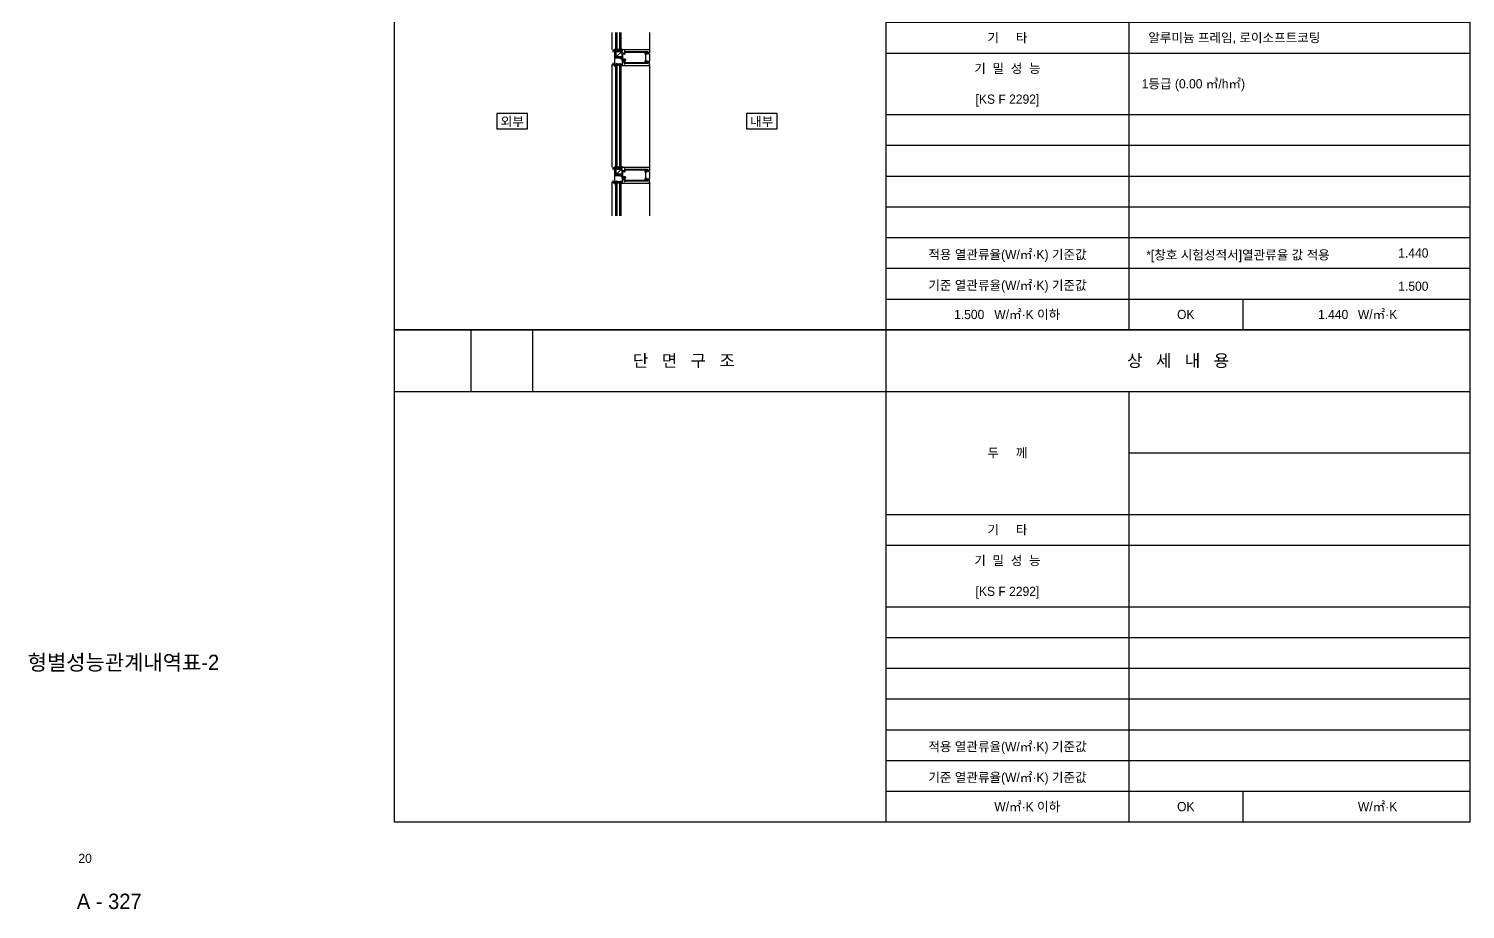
# Model space of a CAD drawing. Header units: millimetres. Extents: x -546192 to -521529, y 7736786 to 7742086.
# Drawn here: x -530545 to -525873, y 7736786 to 7739649 of the extents above; entities that cross this region are included whole.
import ezdxf
from ezdxf.enums import TextEntityAlignment as Align

# ---------------------------------------------------------------- set-up
doc = ezdxf.new("R2010")
doc.units = ezdxf.units.MM
for name, color, linetype in [('0KD TEXT 1', 3, 'Continuous'), ('0KD2 ELE 1', 7, 'Continuous'), ('0KD2 벽체 1', 2, 'Continuous'), ('4A.TEC FORM-TEXT', 3, 'Continuous'), ('4A.TEC TEXT 2', 3, 'Continuous'), ('CE', 1, 'Continuous'), ('COL', 2, 'Continuous'), ('DI', 1, 'Continuous'), ('EL', 3, 'Continuous'), ('EL1', 8, 'Continuous'), ('FIN', 5, 'Continuous'), ('GLASS', 2, 'Continuous'), ('H', 9, 'Continuous'), ('SHAPE', 4, 'Continuous'), ('SYM', 7, 'Continuous'), ('text', 3, 'Continuous'), ('WID', 4, 'Continuous'), ('빽업제', 50, 'Continuous'), ('실리콘', 2, 'Continuous')]:
    doc.layers.add(name, color=color, linetype=linetype)
doc.styles.add('나눔고딕', font='')
doc.styles.add('돋움', font='')
doc.styles.add('돋음체', font='')
doc.styles.get('나눔고딕').set_extended_font_data('Dotum')
doc.styles.get('돋움').set_extended_font_data('Dotum')
doc.styles.get('돋음체').set_extended_font_data('Dotum')
pattern_1 = [(45, (-490122.74386, 7703143.1406), (-0.49996908, 0.49996908), []), (135, (-490122.74386, 7703143.1406), (-0.49996908, -0.49996908), [])]
pattern_2 = [(45, (-490122.74386, 7703525.44234), (-0.49996908, 0.49996908), []), (135, (-490122.74386, 7703525.44234), (-0.49996908, -0.49996908), [])]

# ---------------------------------------------------------------- blocks, each defined once
blk = doc.blocks.new('A$C257704F4')
at = {"layer": '0KD2 ELE 1'}
for p, q in [((250, 1600), (250, 1400)), ((450, 1600), (450, 1400)), ((1600, 1600), (1600, 0)), ((0, 1400), (3500, 1400)), ((2390, 1400), (2390, 0)), ((2390, 1200), (3500, 1200)), ((1600, 1000), (3500, 1000)), ((1600, 900), (3500, 900)), ((1600, 700), (3500, 700)), ((1600, 600), (3500, 600)), ((1600, 500), (3500, 500)), ((1600, 400), (3500, 400)), ((1600, 300), (3500, 300)), ((1600, 200), (3500, 200)), ((1600, 100), (3500, 100)), ((2760, 100), (2760, 0))]:
    blk.add_line(p, q, dxfattribs=at)
at = {"layer": '0KD2 벽체 1'}
blk.add_lwpolyline([(0, 0), (3500, 0), (3500, 1600), (0, 1600)], close=True, dxfattribs=at)
at = {"layer": '0KD TEXT 1'}
for s, height, style, p in [('단   면   구   조 ', 40, '돋움', (950, 1500)), ('상   세   내   용', 40, '돋움', (2550, 1500)), ('두     께', 30, '돋움', (1995, 1200)), ('기     타', 30, '돋움', (1995, 950)), ('기  밀  성  능', 30, '돋움', (1995, 850)), ('[KS F 2292]', 30, '돋움', (1995, 750)), ('OK', 30, '돋음체', (2575, 50))]:
    blk.add_text(s, height=height, dxfattribs=dict(at, style=style)).set_placement(p, align=Align.MIDDLE_CENTER)
at = {"layer": '0KD TEXT 1', "color": 2}
for s, style, p in [('적용 열관류율(W/㎡·K) 기준값', '돋음체', (1995, 245)), ('W/㎡·K', '돋움', (3198.7, 50))]:
    blk.add_text(s, height=30, dxfattribs=dict(at, style=style)).set_placement(p, align=Align.MIDDLE_CENTER)
at = {"layer": '0KD TEXT 1', "color": 1, "style": '돋음체'}
for s, p in [('기준 열관류율(W/㎡·K) 기준값', (1995, 145)), ('W/㎡·K 이하', (2059.4, 50))]:
    blk.add_text(s, height=30, dxfattribs=at).set_placement(p, align=Align.MIDDLE_CENTER)

msp = doc.modelspace()

# ---------------------------------------------------------------- hatches: boundary and pattern name
at = {"layer": 'COL'}
h = msp.add_hatch(dxfattribs=at)
h.set_pattern_fill('DOTS', color=256, scale=0.371162, style=0)
h.set_pattern_definition([(180, (-739551.25824, 7488350.05637), (-0.2946096059, 0.5892192119), [0, -0.5892192119])])
edge = h.paths.add_edge_path()
edge.add_ellipse((-528632.2, 7739534.3), major_axis=(0.525, 0.525), ratio=1, start_angle=315, end_angle=323.2787)
edge.add_line((-528631.5, 7739534.4), (-528622.6, 7739534.4))
edge.add_ellipse((-528621.8, 7739534.3), major_axis=(-0.525, 0.525), ratio=1, start_angle=36.7213, end_angle=45)
edge.add_line((-528622.6, 7739534.3), (-528622.6, 7739531.9))
edge.add_line((-528622.6, 7739531.9), (-528623, 7739532.2))
edge.add_line((-528623, 7739532.2), (-528631.1, 7739532.2))
edge.add_line((-528631.1, 7739532.2), (-528631.5, 7739531.8))
edge.add_line((-528631.5, 7739531.8), (-528631.5, 7739534.3))
h = msp.add_hatch(dxfattribs=at)
h.set_pattern_fill('DOTS', color=256, scale=0.371162, style=0)
h.set_pattern_definition([(180, (-739551.25824, 7487967.75465), (-0.2946096059, 0.5892192119), [0, -0.5892192119])])
edge = h.paths.add_edge_path()
edge.add_ellipse((-528632.2, 7739152), major_axis=(0.525, 0.525), ratio=1, start_angle=315, end_angle=323.2787)
edge.add_line((-528631.5, 7739152.1), (-528622.6, 7739152.1))
edge.add_ellipse((-528621.8, 7739152), major_axis=(-0.525, 0.525), ratio=1, start_angle=36.7213, end_angle=45)
edge.add_line((-528622.6, 7739152), (-528622.6, 7739149.6))
edge.add_line((-528622.6, 7739149.6), (-528623, 7739149.9))
edge.add_line((-528623, 7739149.9), (-528631.1, 7739149.9))
edge.add_line((-528631.1, 7739149.9), (-528631.5, 7739149.5))
edge.add_line((-528631.5, 7739149.5), (-528631.5, 7739152))
at = {"layer": 'FIN'}
h = msp.add_hatch(dxfattribs=at)
h.set_pattern_fill('ANSI37', color=256, scale=0.222697, style=0)
h.set_pattern_definition(pattern_2)
edge = h.paths.add_edge_path()
edge.add_ellipse((-528645.7, 7739591.1), major_axis=(-8.67, 8.67), ratio=1, start_angle=168.3593, end_angle=187.3725, ccw=False)
edge.add_line((-528638.9, 7739580.9), (-528637.6, 7739580.9))
edge.add_line((-528637.6, 7739580.9), (-528637.6, 7739579.4))
edge.add_ellipse((-528636.8, 7739579.4), major_axis=(0, 1.16), ratio=0.736426, start_angle=-90, end_angle=90, ccw=False)
edge.add_line((-528635.9, 7739579.4), (-528635.9, 7739583.6))
h = msp.add_hatch(dxfattribs=at)
h.set_pattern_fill('ANSI37', color=256, scale=0.222697, style=0)
h.set_pattern_definition(pattern_2)
edge = h.paths.add_edge_path()
edge.add_line((-528618.1, 7739583.4), (-528618.1, 7739579.2))
edge.add_ellipse((-528616.6, 7739579.2), major_axis=(1.05, 1.05), ratio=1, start_angle=-45, end_angle=135, ccw=False)
edge.add_line((-528615.2, 7739579.2), (-528615.2, 7739580.9))
edge.add_line((-528615.2, 7739580.9), (-528613.6, 7739580.9))
edge.add_ellipse((-528610.8, 7739591.5), major_axis=(7.74, 7.74), ratio=1, start_angle=182.6518, end_angle=209.7485, ccw=False)
h = msp.add_hatch(dxfattribs=at)
h.set_pattern_fill('ANSI37', color=256, scale=0.222697, style=0)
h.set_pattern_definition(pattern_2)
edge = h.paths.add_edge_path()
edge.add_line((-528635.9, 7739529.3), (-528638.5, 7739529.3))
edge.add_line((-528638.5, 7739529.3), (-528638.5, 7739528.9))
edge.add_line((-528638.5, 7739528.9), (-528640.4, 7739528.9))
edge.add_ellipse((-528641.1, 7739522.8), major_axis=(-4.33, 4.33), ratio=1, start_angle=257.6324, end_angle=308.6274, ccw=False)
edge.add_line((-528635.9, 7739526.1), (-528635.9, 7739529.3))
edge = h.paths.add_edge_path()
edge.add_ellipse((-528637.2, 7739530.5), major_axis=(1.3, 0), ratio=0.892446, start_angle=270, end_angle=360, ccw=False)
edge.add_line((-528637.2, 7739529.3), (-528635.9, 7739529.3))
edge.add_line((-528635.9, 7739529.3), (-528635.9, 7739530.5))
edge = h.paths.add_edge_path()
edge.add_ellipse((-528637.2, 7739530.5), major_axis=(-1.3, 0), ratio=0.892446, start_angle=14.3153, end_angle=90, ccw=False)
edge.add_line((-528638.5, 7739530.2), (-528638.5, 7739530.1))
edge.add_line((-528638.5, 7739530.1), (-528638.6, 7739529.8))
edge.add_line((-528638.6, 7739529.8), (-528638.5, 7739529.8))
edge.add_line((-528638.5, 7739529.8), (-528638.5, 7739529.3))
edge.add_line((-528638.5, 7739529.3), (-528637.2, 7739529.3))
h = msp.add_hatch(dxfattribs=at)
h.set_pattern_fill('ANSI37', color=256, scale=0.222697, style=0)
h.set_pattern_definition([(315, (-490122.74386, 7775584.4334), (-0.49996908, -0.49996908), []), (225, (-490122.74386, 7775584.4334), (-0.49996908, 0.49996908), [])])
edge = h.paths.add_edge_path()
edge.add_line((-528618.1, 7739526.5), (-528618.1, 7739530.7))
edge.add_ellipse((-528616.6, 7739530.7), major_axis=(-1.05, 1.05), ratio=1, start_angle=45, end_angle=225)
edge.add_line((-528615.2, 7739530.7), (-528615.2, 7739529))
edge.add_line((-528615.2, 7739529), (-528613.6, 7739529))
edge.add_ellipse((-528610.8, 7739518.4), major_axis=(-7.74, 7.74), ratio=1, start_angle=330.2515, end_angle=357.3482)
h = msp.add_hatch(dxfattribs=at)
h.set_pattern_fill('ANSI37', color=256, scale=0.222697, style=0)
h.set_pattern_definition(pattern_1)
edge = h.paths.add_edge_path()
edge.add_ellipse((-528645.7, 7739208.8), major_axis=(-8.67, 8.67), ratio=1, start_angle=168.3593, end_angle=187.3725, ccw=False)
edge.add_line((-528638.9, 7739198.6), (-528637.6, 7739198.6))
edge.add_line((-528637.6, 7739198.6), (-528637.6, 7739197.1))
edge.add_ellipse((-528636.8, 7739197.1), major_axis=(0, 1.16), ratio=0.736426, start_angle=-90, end_angle=90, ccw=False)
edge.add_line((-528635.9, 7739197.1), (-528635.9, 7739201.3))
h = msp.add_hatch(dxfattribs=at)
h.set_pattern_fill('ANSI37', color=256, scale=0.222697, style=0)
h.set_pattern_definition(pattern_1)
edge = h.paths.add_edge_path()
edge.add_line((-528618.1, 7739201.1), (-528618.1, 7739196.9))
edge.add_ellipse((-528616.6, 7739196.9), major_axis=(1.05, 1.05), ratio=1, start_angle=-45, end_angle=135, ccw=False)
edge.add_line((-528615.2, 7739196.9), (-528615.2, 7739198.6))
edge.add_line((-528615.2, 7739198.6), (-528613.6, 7739198.6))
edge.add_ellipse((-528610.8, 7739209.2), major_axis=(7.74, 7.74), ratio=1, start_angle=182.6518, end_angle=209.7485, ccw=False)
h = msp.add_hatch(dxfattribs=at)
h.set_pattern_fill('ANSI37', color=256, scale=0.222697, style=0)
h.set_pattern_definition(pattern_1)
edge = h.paths.add_edge_path()
edge.add_line((-528635.9, 7739147), (-528638.5, 7739147))
edge.add_line((-528638.5, 7739147), (-528638.5, 7739146.6))
edge.add_line((-528638.5, 7739146.6), (-528640.4, 7739146.6))
edge.add_ellipse((-528641.1, 7739140.5), major_axis=(-4.33, 4.33), ratio=1, start_angle=257.6324, end_angle=308.6274, ccw=False)
edge.add_line((-528635.9, 7739143.8), (-528635.9, 7739147))
edge = h.paths.add_edge_path()
edge.add_ellipse((-528637.2, 7739148.2), major_axis=(1.3, 0), ratio=0.892446, start_angle=270, end_angle=360, ccw=False)
edge.add_line((-528637.2, 7739147), (-528635.9, 7739147))
edge.add_line((-528635.9, 7739147), (-528635.9, 7739148.2))
edge = h.paths.add_edge_path()
edge.add_ellipse((-528637.2, 7739148.2), major_axis=(-1.3, 0), ratio=0.892446, start_angle=14.3153, end_angle=90, ccw=False)
edge.add_line((-528638.5, 7739147.9), (-528638.5, 7739147.8))
edge.add_line((-528638.5, 7739147.8), (-528638.6, 7739147.5))
edge.add_line((-528638.6, 7739147.5), (-528638.5, 7739147.5))
edge.add_line((-528638.5, 7739147.5), (-528638.5, 7739147))
edge.add_line((-528638.5, 7739147), (-528637.2, 7739147))
h = msp.add_hatch(dxfattribs=at)
h.set_pattern_fill('ANSI37', color=256, scale=0.222697, style=0)
h.set_pattern_definition([(315, (-490122.74386, 7775202.1317), (-0.49996908, -0.49996908), []), (225, (-490122.74386, 7775202.1317), (-0.49996908, 0.49996908), [])])
edge = h.paths.add_edge_path()
edge.add_line((-528618.1, 7739144.2), (-528618.1, 7739148.4))
edge.add_ellipse((-528616.6, 7739148.4), major_axis=(-1.05, 1.05), ratio=1, start_angle=45, end_angle=225)
edge.add_line((-528615.2, 7739148.4), (-528615.2, 7739146.7))
edge.add_line((-528615.2, 7739146.7), (-528613.6, 7739146.7))
edge.add_ellipse((-528610.8, 7739136.1), major_axis=(-7.74, 7.74), ratio=1, start_angle=330.2515, end_angle=357.3482)
at = {"layer": '빽업제'}
h = msp.add_hatch(dxfattribs=at)
h.set_pattern_fill('DOTS', color=256, scale=0.371162, style=0)
h.set_pattern_definition([(7e-15, (-490122.49187, 7703525.44234), (0.294609606, 0.589219212), [0, -0.589219212])])
h.paths.add_polyline_path([(-528622.6, 7739578), (-528625.2, 7739577.7), (-528631.1, 7739577.7), (-528631.5, 7739578), (-528631.5, 7739575.5), (-528622.6, 7739575.5)])
h = msp.add_hatch(dxfattribs=at)
h.set_pattern_fill('DOTS', color=256, scale=0.371162, style=0)
h.set_pattern_definition([(7e-15, (-490122.49187, 7703143.1406), (0.294609606, 0.589219212), [0, -0.589219212])])
h.paths.add_polyline_path([(-528622.6, 7739195.7), (-528625.2, 7739195.4), (-528631.1, 7739195.4), (-528631.5, 7739195.7), (-528631.5, 7739193.2), (-528622.6, 7739193.2)])

# ---------------------------------------------------------------- linework, layer by layer
at = {"linetype": 'Continuous', "ltscale": 100}
for p, q in [((-528638.5, 7739530.1), (-528638.6, 7739529.8)), ((-528638.5, 7739147.8), (-528638.6, 7739147.5))]:
    msp.add_line(p, q, dxfattribs=at)
at = {"layer": 'CE'}
for p, q in [((-528601.9, 7739547.7), (-528617.8, 7739547.7)), ((-528601.9, 7739165.4), (-528617.8, 7739165.4))]:
    msp.add_line(p, q, dxfattribs=at)
at = {"layer": 'DI', "color": 3}
for points in [[(-528615.9, 7739557.7), (-528635.1, 7739557.7), (-528635.1, 7739574.7), (-528615.9, 7739574.7)], [(-528638.3, 7739555.9), (-528632.8, 7739555.9), (-528632.8, 7739557.7), (-528638.3, 7739557.7)], [(-528615.9, 7739175.3), (-528635.1, 7739175.3), (-528635.1, 7739192.4), (-528615.9, 7739192.4)], [(-528638.3, 7739173.6), (-528632.8, 7739173.6), (-528632.8, 7739175.3), (-528638.3, 7739175.3)]]:
    msp.add_lwpolyline(points, close=True, dxfattribs=at)
at = {"layer": 'EL', "color": 6}
for points in [[(-528607.7, 7739576.5), (-528607.7, 7739569), (-528615.2, 7739569), (-528615.2, 7739580.9), (-528526.1, 7739580.9), (-528526.1, 7739569), (-528533.5, 7739569), (-528533.5, 7739572.3), (-528530.5, 7739572.3), (-528530.5, 7739573.5), (-528606.2, 7739573.5), (-528606.2, 7739576.5)], [(-528607.7, 7739533.4), (-528607.7, 7739540.8), (-528615.2, 7739540.8), (-528615.2, 7739529), (-528526.1, 7739529), (-528526.1, 7739540.8), (-528533.5, 7739540.8), (-528533.5, 7739537.6), (-528530.5, 7739537.6), (-528530.5, 7739536.4), (-528606.2, 7739536.4), (-528606.2, 7739533.4)], [(-528607.7, 7739194.2), (-528607.7, 7739186.7), (-528615.2, 7739186.7), (-528615.2, 7739198.6), (-528526.1, 7739198.6), (-528526.1, 7739186.7), (-528533.5, 7739186.7), (-528533.5, 7739190), (-528530.5, 7739190), (-528530.5, 7739191.2), (-528606.2, 7739191.2), (-528606.2, 7739194.2)], [(-528607.7, 7739151.1), (-528607.7, 7739158.5), (-528615.2, 7739158.5), (-528615.2, 7739146.7), (-528526.1, 7739146.7), (-528526.1, 7739158.5), (-528533.5, 7739158.5), (-528533.5, 7739155.3), (-528530.5, 7739155.3), (-528530.5, 7739154.1), (-528606.2, 7739154.1), (-528606.2, 7739151.1)]]:
    msp.add_lwpolyline(points, close=True, dxfattribs=at)
for points in [[(-528538, 7739566.1), (-528533.5, 7739566.1), (-528533.5, 7739569), (-528528.3, 7739569), (-528528.3, 7739566.8, 0.414214), (-528527.6, 7739566.1), (-528526.1, 7739566.1), (-528526.1, 7739543.8), (-528527.6, 7739543.8, 0.414214), (-528528.3, 7739543.1), (-528528.3, 7739540.8), (-528533.5, 7739540.8), (-528533.5, 7739543.8), (-528538, 7739543.8)], [(-528538, 7739183.8), (-528533.5, 7739183.8), (-528533.5, 7739186.7), (-528528.3, 7739186.7), (-528528.3, 7739184.5, 0.414214), (-528527.6, 7739183.8), (-528526.1, 7739183.8), (-528526.1, 7739161.5), (-528527.6, 7739161.5, 0.414214), (-528528.3, 7739160.8), (-528528.3, 7739158.5), (-528533.5, 7739158.5), (-528533.5, 7739161.5), (-528538, 7739161.5)]]:
    msp.add_lwpolyline(points, format="xyb", close=True, dxfattribs=at)
at = {"layer": 'EL1'}
for p, q in [((-528615, 7739549.3), (-528614.4, 7739546.9)), ((-528614.1, 7739548.5), (-528613.5, 7739546.1)), ((-528613.5, 7739549.3), (-528613, 7739546.9)), ((-528612.6, 7739548.5), (-528612, 7739546.1)), ((-528612, 7739549.3), (-528611.5, 7739546.9)), ((-528611.1, 7739548.5), (-528610.6, 7739546.1)), ((-528610.6, 7739549.3), (-528610, 7739546.9)), ((-528609.6, 7739548.5), (-528609.1, 7739546.1)), ((-528609.1, 7739549.3), (-528608.5, 7739546.9)), ((-528608.1, 7739548.5), (-528607.6, 7739546.1)), ((-528607.6, 7739549.3), (-528607, 7739546.9)), ((-528606.7, 7739548.5), (-528606.1, 7739546.1)), ((-528606.1, 7739549.3), (-528605.5, 7739546.9)), ((-528605.2, 7739548.5), (-528604.8, 7739547)), ((-528604.3, 7739548), (-528604.2, 7739547.5)), ((-528615, 7739167), (-528614.4, 7739164.6)), ((-528614.1, 7739166.2), (-528613.5, 7739163.8)), ((-528613.5, 7739167), (-528613, 7739164.6)), ((-528612.6, 7739166.2), (-528612, 7739163.8)), ((-528612, 7739167), (-528611.5, 7739164.6)), ((-528611.1, 7739166.2), (-528610.6, 7739163.8)), ((-528610.6, 7739167), (-528610, 7739164.6)), ((-528609.6, 7739166.2), (-528609.1, 7739163.8)), ((-528609.1, 7739167), (-528608.5, 7739164.6)), ((-528608.1, 7739166.2), (-528607.6, 7739163.8)), ((-528607.6, 7739167), (-528607, 7739164.6)), ((-528606.7, 7739166.2), (-528606.1, 7739163.8)), ((-528606.1, 7739167), (-528605.5, 7739164.6)), ((-528605.2, 7739166.2), (-528604.8, 7739164.7)), ((-528604.3, 7739165.7), (-528604.2, 7739165.2))]:
    msp.add_line(p, q, dxfattribs=at)
for points in [[(-528615, 7739545.2), (-528615, 7739550.2), (-528615.4, 7739550.2, 0.234094), (-528615.7, 7739550.1, 0.337496), (-528615.7, 7739545.3, 0.234094), (-528615.4, 7739545.2)], [(-528615, 7739162.9), (-528615, 7739167.9), (-528615.4, 7739167.9, 0.234094), (-528615.7, 7739167.8, 0.337496), (-528615.7, 7739163, 0.234094), (-528615.4, 7739162.9)]]:
    msp.add_lwpolyline(points, format="xyb", close=True, dxfattribs=at)
for points in [[(-528616.2, 7739549.4), (-528615.8, 7739549.2), (-528616, 7739548.3, 0.478507), (-528615.9, 7739548.2), (-528615.4, 7739548.2), (-528615.4, 7739547.2), (-528615.9, 7739547.2, 0.478507), (-528616, 7739547.1), (-528615.8, 7739546.2), (-528616.2, 7739546)], [(-528616.2, 7739167.1), (-528615.8, 7739166.9), (-528616, 7739166, 0.478507), (-528615.9, 7739165.9), (-528615.4, 7739165.9), (-528615.4, 7739164.9), (-528615.9, 7739164.9, 0.478507), (-528616, 7739164.8), (-528615.8, 7739163.9), (-528616.2, 7739163.7)]]:
    msp.add_lwpolyline(points, format="xyb", dxfattribs=at)
for points in [[(-528615, 7739546.1), (-528606.1, 7739546.1), (-528603.9, 7739547.7), (-528606.1, 7739549.3), (-528615, 7739549.3)], [(-528615, 7739163.8), (-528606.1, 7739163.8), (-528603.9, 7739165.4), (-528606.1, 7739167), (-528615, 7739167)]]:
    msp.add_lwpolyline(points, dxfattribs=at)
at = {"layer": 'GLASS'}
for p, q in [((-528632.8, 7739557.7), (-528637.5, 7739555.9)), ((-528632.8, 7739175.3), (-528637.5, 7739173.6))]:
    msp.add_line(p, q, dxfattribs=at)
for centre in [(-528637.3, 7739579.8), (-528637.2, 7739578.8), (-528636.9, 7739579.4), (-528636.7, 7739580.1), (-528636.5, 7739578.8), (-528636.3, 7739579.5), (-528617.6, 7739579.2), (-528617.2, 7739579.6), (-528617.1, 7739578.2), (-528617.1, 7739578.6), (-528616.8, 7739579.3), (-528616.6, 7739579.9), (-528616.4, 7739578.2), (-528616.4, 7739578.6), (-528616.1, 7739579.3), (-528615.5, 7739579.1), (-528637.8, 7739530.1), (-528637.7, 7739531.1), (-528637.4, 7739530.4), (-528637.2, 7739529.8), (-528637, 7739531.1), (-528636.7, 7739530.4), (-528617.6, 7739530.7), (-528617.1, 7739531.6), (-528617.2, 7739530.3), (-528617.1, 7739531.2), (-528616.8, 7739530.6), (-528616.6, 7739530), (-528616.4, 7739531.7), (-528616.4, 7739531.2), (-528616.1, 7739530.6), (-528615.5, 7739530.8), (-528637.3, 7739197.5), (-528637.2, 7739196.5), (-528636.9, 7739197.1), (-528636.7, 7739197.8), (-528636.5, 7739196.5), (-528636.3, 7739197.2), (-528617.6, 7739196.9), (-528617.2, 7739197.3), (-528617.1, 7739195.9), (-528617.1, 7739196.3), (-528616.8, 7739197), (-528616.6, 7739197.6), (-528616.4, 7739195.9), (-528616.4, 7739196.3), (-528616.1, 7739197), (-528615.5, 7739196.8), (-528637.8, 7739147.8), (-528637.7, 7739148.7), (-528637.4, 7739148.1), (-528637.2, 7739147.5), (-528637, 7739148.8), (-528636.7, 7739148.1), (-528617.6, 7739148.4), (-528617.1, 7739149.3), (-528617.2, 7739148), (-528617.1, 7739148.9), (-528616.8, 7739148.3), (-528616.6, 7739147.7), (-528616.4, 7739149.4), (-528616.4, 7739148.9), (-528616.1, 7739148.3), (-528615.5, 7739148.5)]:
    msp.add_circle(centre, 0.158, dxfattribs=at)
at = {"layer": 'GLASS', "color": 2}
for centre, radius, start, end in [((-528645.7, 7739591.1), 12.3, 303.3593, 322.3725), ((-528610.8, 7739591.5), 10.9, 227.6518, 256.0036), ((-528641.1, 7739522.8), 6.12, 32.6324, 83.6274), ((-528610.8, 7739518.4), 10.9, 103.9964, 132.3482), ((-528645.7, 7739208.8), 12.3, 303.3593, 322.3725), ((-528610.8, 7739209.2), 10.9, 227.6518, 256.0036), ((-528641.1, 7739140.5), 6.12, 32.6324, 83.6274), ((-528610.8, 7739136.1), 10.9, 103.9964, 132.3482)]:
    msp.add_arc(centre, radius, start, end, dxfattribs=at)
at = {"layer": 'H', "color": 6, "linetype": 'ByBlock'}
for points in [[(-528622.6, 7739580.6), (-528631.5, 7739580.6), (-528631.5, 7739578), (-528631.1, 7739577.7), (-528623, 7739577.7), (-528622.6, 7739578)], [(-528622.6, 7739529.2), (-528631.5, 7739529.2), (-528631.5, 7739531.8), (-528631.1, 7739532.2), (-528623, 7739532.2), (-528622.6, 7739531.8)], [(-528622.6, 7739198.3), (-528631.5, 7739198.3), (-528631.5, 7739195.7), (-528631.1, 7739195.4), (-528623, 7739195.4), (-528622.6, 7739195.7)], [(-528622.6, 7739146.9), (-528631.5, 7739146.9), (-528631.5, 7739149.5), (-528631.1, 7739149.9), (-528623, 7739149.9), (-528622.6, 7739149.5)]]:
    msp.add_lwpolyline(points, close=True, dxfattribs=at)
for points in [[(-528626.9, 7739580.6), (-528626.9, 7739580.2), (-528627.1, 7739580.2), (-528627.1, 7739580.4), (-528631.3, 7739580.4), (-528631.3, 7739578.1), (-528631, 7739577.9), (-528623, 7739577.9), (-528622.8, 7739578.1), (-528622.8, 7739580.4), (-528626.7, 7739580.4), (-528626.7, 7739580), (-528627.3, 7739580), (-528627.3, 7739580.4)], [(-528626.9, 7739529.2), (-528626.9, 7739529.7), (-528627.1, 7739529.7), (-528627.1, 7739529.4), (-528631.3, 7739529.4), (-528631.3, 7739531.7), (-528631, 7739532), (-528623, 7739532), (-528622.8, 7739531.7), (-528622.8, 7739529.4), (-528626.7, 7739529.4), (-528626.7, 7739529.9), (-528627.3, 7739529.9), (-528627.3, 7739529.4)], [(-528626.9, 7739198.3), (-528626.9, 7739197.9), (-528627.1, 7739197.9), (-528627.1, 7739198.1), (-528631.3, 7739198.1), (-528631.3, 7739195.8), (-528631, 7739195.6), (-528623, 7739195.6), (-528622.8, 7739195.8), (-528622.8, 7739198.1), (-528626.7, 7739198.1), (-528626.7, 7739197.7), (-528627.3, 7739197.7), (-528627.3, 7739198.1)], [(-528626.9, 7739146.9), (-528626.9, 7739147.4), (-528627.1, 7739147.4), (-528627.1, 7739147.1), (-528631.3, 7739147.1), (-528631.3, 7739149.4), (-528631, 7739149.7), (-528623, 7739149.7), (-528622.8, 7739149.4), (-528622.8, 7739147.1), (-528626.7, 7739147.1), (-528626.7, 7739147.6), (-528627.3, 7739147.6), (-528627.3, 7739147.1)]]:
    msp.add_lwpolyline(points, dxfattribs=at)
at = {"layer": 'H', "color": 6, "linetype": 'ByBlock', "extrusion": (0, 0, -1)}
for centre in [(-528636.8, 7739579.4), (-528636.8, 7739197.1)]:
    msp.add_ellipse(centre, major_axis=(0, 1.16), ratio=0.736426, dxfattribs=at)
for centre in [(-528616.6, 7739579.2), (-528616.6, 7739196.9)]:
    msp.add_ellipse(centre, major_axis=(-1.05, 1.05), ratio=1, start_param=5.497787, end_param=11.780972, dxfattribs=at)
at = {"layer": 'H', "color": 6, "linetype": 'ByBlock'}
for centre, major_axis, ratio, start_param, end_param in [((-528637.2, 7739530.5), (1.3, 0), 0.892446, 1.570796326605002, 7.853981633784588), ((-528616.6, 7739530.7), (1.05, 1.05), 1, 2.356194490188604, 8.63937979736819), ((-528637.2, 7739148.2), (1.3, 0), 0.892446, 1.570796326605002, 7.853981633784588), ((-528616.6, 7739148.4), (1.05, 1.05), 1, 2.356194490188604, 8.63937979736819)]:
    msp.add_ellipse(centre, major_axis=major_axis, ratio=ratio, start_param=start_param, end_param=end_param, dxfattribs=at)
at = {"layer": 'SHAPE'}
for points in [[(-528638.9, 7739554), (-528622.8, 7739554), (-528622.8, 7739552.5), (-528621.8, 7739552.5), (-528621.8, 7739552.2), (-528616.5, 7739552.2, -0.463361), (-528615.6, 7739551.1), (-528615.6, 7739546.6), (-528615.4, 7739546.4), (-528615.6, 7739546.2), (-528615.6, 7739540.8), (-528613.6, 7739540.8, 0.414214), (-528613.4, 7739541), (-528613.4, 7739542.2), (-528614.7, 7739542.2), (-528614.7, 7739552.5, 0.414214), (-528615.5, 7739553.2), (-528615.5, 7739552.9), (-528616.2, 7739552.9), (-528616.5, 7739553.4), (-528617.4, 7739553.4), (-528617.4, 7739553.1), (-528621.8, 7739553.5), (-528621.8, 7739556.4), (-528617.4, 7739556.8), (-528617.4, 7739556.5), (-528616.5, 7739556.5), (-528616.3, 7739556.9), (-528615.5, 7739556.9), (-528615.5, 7739556.7, 0.414214), (-528614.7, 7739557.4), (-528614.7, 7739567.7), (-528613.4, 7739567.7), (-528613.4, 7739568.9, 0.414214), (-528613.6, 7739569), (-528615.6, 7739569), (-528615.6, 7739563.7), (-528615.4, 7739563.5), (-528615.6, 7739563.3), (-528615.6, 7739558.8, -0.463254), (-528616.5, 7739557.7), (-528621.8, 7739557.6), (-528621.8, 7739557.4), (-528622.8, 7739557.4), (-528622.8, 7739555.9), (-528638.9, 7739555.9), (-528638.9, 7739579.1), (-528638.5, 7739579.1), (-528638.5, 7739579.8), (-528638.9, 7739579.8), (-528640.8, 7739579.3), (-528641.1, 7739579.6), (-528645, 7739578.9, 0.339454), (-528645.6, 7739578.2), (-528645.6, 7739573.5, 0.414214), (-528645.2, 7739573.1), (-528644.5, 7739573.1), (-528644.5, 7739577.2, -0.414214), (-528644.1, 7739577.6), (-528640.8, 7739577.6, -0.414214), (-528640.4, 7739577.2), (-528640.4, 7739562.7), (-528640, 7739562.3), (-528640.4, 7739562), (-528640.4, 7739547.9), (-528640, 7739547.5), (-528640.4, 7739547.1), (-528640.4, 7739532.7, -0.414214), (-528640.7, 7739532.3), (-528644.1, 7739532.3, -0.414214), (-528644.4, 7739532.7), (-528644.4, 7739536.7), (-528645.2, 7739536.7, 0.414214), (-528645.6, 7739536.4), (-528645.6, 7739531.6, 0.339454), (-528645, 7739530.9), (-528641.1, 7739530.3), (-528640.8, 7739530.6), (-528638.9, 7739530.1), (-528638.5, 7739530.1), (-528638.5, 7739530.8), (-528638.9, 7739530.8)], [(-528638.9, 7739171.7), (-528622.8, 7739171.7), (-528622.8, 7739170.1), (-528621.8, 7739170.1), (-528621.8, 7739169.9), (-528616.5, 7739169.9, -0.463361), (-528615.6, 7739168.8), (-528615.6, 7739164.3), (-528615.4, 7739164.1), (-528615.6, 7739163.9), (-528615.6, 7739158.5), (-528613.6, 7739158.5, 0.414214), (-528613.4, 7739158.7), (-528613.4, 7739159.9), (-528614.7, 7739159.9), (-528614.7, 7739170.2, 0.414214), (-528615.5, 7739170.9), (-528615.5, 7739170.6), (-528616.2, 7739170.6), (-528616.5, 7739171.1), (-528617.4, 7739171.1), (-528617.4, 7739170.8), (-528621.8, 7739171.2), (-528621.8, 7739174.1), (-528617.4, 7739174.5), (-528617.4, 7739174.2), (-528616.5, 7739174.2), (-528616.3, 7739174.6), (-528615.5, 7739174.6), (-528615.5, 7739174.3, 0.414214), (-528614.7, 7739175.1), (-528614.7, 7739185.4), (-528613.4, 7739185.4), (-528613.4, 7739186.6, 0.414214), (-528613.6, 7739186.7), (-528615.6, 7739186.7), (-528615.6, 7739181.4), (-528615.4, 7739181.2), (-528615.6, 7739181), (-528615.6, 7739176.5, -0.463254), (-528616.5, 7739175.3), (-528621.8, 7739175.3), (-528621.8, 7739175.1), (-528622.8, 7739175.1), (-528622.8, 7739173.6), (-528638.9, 7739173.6), (-528638.9, 7739196.7), (-528638.5, 7739196.7), (-528638.5, 7739197.5), (-528638.9, 7739197.5), (-528640.8, 7739197), (-528641.1, 7739197.3), (-528645, 7739196.6, 0.339454), (-528645.6, 7739195.9), (-528645.6, 7739191.2, 0.414214), (-528645.2, 7739190.8), (-528644.5, 7739190.8), (-528644.5, 7739194.9, -0.414214), (-528644.1, 7739195.3), (-528640.8, 7739195.3, -0.414214), (-528640.4, 7739194.9), (-528640.4, 7739180.4), (-528640, 7739180), (-528640.4, 7739179.7), (-528640.4, 7739165.6), (-528640, 7739165.2), (-528640.4, 7739164.8), (-528640.4, 7739150.4, -0.414214), (-528640.7, 7739150), (-528644.1, 7739150, -0.414214), (-528644.4, 7739150.3), (-528644.4, 7739154.4), (-528645.2, 7739154.4, 0.414214), (-528645.6, 7739154.1), (-528645.6, 7739149.3, 0.339454), (-528645, 7739148.6), (-528641.1, 7739148), (-528640.8, 7739148.3), (-528638.9, 7739147.8), (-528638.5, 7739147.8), (-528638.5, 7739148.5), (-528638.9, 7739148.5)]]:
    msp.add_lwpolyline(points, format="xyb", close=True, dxfattribs=at)
for points in [[(-528614, 7739553.5), (-528614, 7739542.3), (-528612.6, 7739542.3), (-528612.6, 7739540.8), (-528607.4, 7739540.8), (-528607.4, 7739536.4), (-528607.4, 7739533.8), (-528606.5, 7739533.8), (-528606.5, 7739536.4), (-528531.3, 7739536.4), (-528531.3, 7739537.3), (-528533.5, 7739537.3), (-528533.5, 7739543.8), (-528538, 7739543.8), (-528538, 7739566.1), (-528533.5, 7739566.1), (-528533.5, 7739572.6), (-528531.3, 7739572.6), (-528531.3, 7739573.5), (-528606.5, 7739573.5), (-528606.5, 7739576.1), (-528607.4, 7739576.1), (-528607.4, 7739573.5), (-528607.4, 7739569), (-528612.6, 7739569), (-528612.6, 7739567.6), (-528614, 7739567.6), (-528614, 7739556.4), (-528615.1, 7739556.4), (-528615.1, 7739556.9), (-528615.6, 7739556.9), (-528615.6, 7739556.4), (-528617.1, 7739556.4), (-528617.1, 7739556.7), (-528621.2, 7739556.3), (-528621.2, 7739553.5), (-528617.1, 7739553.2), (-528617.1, 7739553.5), (-528615.6, 7739553.5), (-528615.6, 7739552.9), (-528615.1, 7739552.9), (-528615.1, 7739553.5), (-528614, 7739553.5)], [(-528614, 7739171.2), (-528614, 7739160), (-528612.6, 7739160), (-528612.6, 7739158.5), (-528607.4, 7739158.5), (-528607.4, 7739154.1), (-528607.4, 7739151.5), (-528606.5, 7739151.5), (-528606.5, 7739154.1), (-528531.3, 7739154.1), (-528531.3, 7739155), (-528533.5, 7739155), (-528533.5, 7739161.5), (-528538, 7739161.5), (-528538, 7739183.8), (-528533.5, 7739183.8), (-528533.5, 7739190.3), (-528531.3, 7739190.3), (-528531.3, 7739191.2), (-528606.5, 7739191.2), (-528606.5, 7739193.8), (-528607.4, 7739193.8), (-528607.4, 7739191.2), (-528607.4, 7739186.7), (-528612.6, 7739186.7), (-528612.6, 7739185.3), (-528614, 7739185.3), (-528614, 7739174.1), (-528615.1, 7739174.1), (-528615.1, 7739174.6), (-528615.6, 7739174.6), (-528615.6, 7739174.1), (-528617.1, 7739174.1), (-528617.1, 7739174.4), (-528621.2, 7739174), (-528621.2, 7739171.2), (-528617.1, 7739170.9), (-528617.1, 7739171.2), (-528615.6, 7739171.2), (-528615.6, 7739170.6), (-528615.1, 7739170.6), (-528615.1, 7739171.2), (-528614, 7739171.2)]]:
    msp.add_lwpolyline(points, dxfattribs=at)
for points in [[(-528607.4, 7739543.8), (-528607.4, 7739542.3), (-528611.1, 7739542.3), (-528611.1, 7739543.8), (-528612.6, 7739543.8), (-528612.6, 7739566.1), (-528611.1, 7739566.1), (-528611.1, 7739567.6), (-528607.4, 7739567.6), (-528607.4, 7739566.1), (-528605.9, 7739566.1), (-528605.9, 7739572), (-528535, 7739572), (-528535, 7739567.6), (-528541.7, 7739567.6), (-528541.7, 7739566.1), (-528539.4, 7739566.1), (-528539.4, 7739543.8), (-528541.7, 7739543.8), (-528541.7, 7739542.3), (-528535, 7739542.3), (-528535, 7739537.9), (-528605.9, 7739537.9), (-528605.9, 7739543.8)], [(-528607.4, 7739161.5), (-528607.4, 7739160), (-528611.1, 7739160), (-528611.1, 7739161.5), (-528612.6, 7739161.5), (-528612.6, 7739183.8), (-528611.1, 7739183.8), (-528611.1, 7739185.3), (-528607.4, 7739185.3), (-528607.4, 7739183.8), (-528605.9, 7739183.8), (-528605.9, 7739189.7), (-528535, 7739189.7), (-528535, 7739185.3), (-528541.7, 7739185.3), (-528541.7, 7739183.8), (-528539.4, 7739183.8), (-528539.4, 7739161.5), (-528541.7, 7739161.5), (-528541.7, 7739160), (-528535, 7739160), (-528535, 7739155.6), (-528605.9, 7739155.6), (-528605.9, 7739161.5)]]:
    msp.add_lwpolyline(points, close=True, dxfattribs=at)
at = {"layer": 'SYM'}
for points in [[(-528922.7, 7739372.6), (-529022.7, 7739372.6), (-529022.7, 7739323.5), (-528922.7, 7739323.5)], [(-528111.3, 7739372.6), (-528211.3, 7739372.6), (-528211.3, 7739323.5), (-528111.3, 7739323.5)]]:
    msp.add_lwpolyline(points, close=True, dxfattribs=at)
at = {"layer": 'WID', "color": 8}
for p, q in [((-528648.6, 7739636.7), (-528648.6, 7739580.7)), ((-528526.1, 7739636.7), (-528526.1, 7739577.2)), ((-528648.6, 7739532.7), (-528648.6, 7739198.4)), ((-528526.1, 7739532.7), (-528526.1, 7739194.9)), ((-528648.6, 7739150.4), (-528648.6, 7739040.5)), ((-528526.1, 7739150.4), (-528526.1, 7739040.5))]:
    msp.add_line(p, q, dxfattribs=at)
at = {"layer": 'WID', "color": 5}
for p, q in [((-528635.9, 7739575.5), (-528635.9, 7739636.7)), ((-528631.5, 7739575.5), (-528631.5, 7739636.7)), ((-528622.6, 7739575.5), (-528622.6, 7739636.7)), ((-528618.1, 7739575.5), (-528618.1, 7739636.7)), ((-528632.2, 7739574.7), (-528635.2, 7739574.7)), ((-528615.9, 7739574.7), (-528635.1, 7739557.7)), ((-528621.8, 7739574.7), (-528618.9, 7739574.7)), ((-528635.9, 7739193.2), (-528635.9, 7739534.4)), ((-528632.2, 7739535), (-528635.2, 7739535)), ((-528631.5, 7739193.2), (-528631.5, 7739534.4)), ((-528622.6, 7739193.2), (-528622.6, 7739534.4)), ((-528621.8, 7739535), (-528618.9, 7739535)), ((-528618.1, 7739193.2), (-528618.1, 7739534.4)), ((-528632.2, 7739192.4), (-528635.2, 7739192.4)), ((-528615.9, 7739192.4), (-528635.1, 7739175.3)), ((-528621.8, 7739192.4), (-528618.9, 7739192.4)), ((-528635.9, 7739040.5), (-528635.9, 7739152.1)), ((-528632.2, 7739152.7), (-528635.2, 7739152.7)), ((-528631.5, 7739040.5), (-528631.5, 7739152.1)), ((-528622.6, 7739040.5), (-528622.6, 7739152.1)), ((-528621.8, 7739152.7), (-528618.9, 7739152.7)), ((-528618.1, 7739040.5), (-528618.1, 7739152.1))]:
    msp.add_line(p, q, dxfattribs=at)
for centre, start, end in [((-528635.2, 7739575.5), 180, 270), ((-528632.2, 7739575.5), 270, 0), ((-528621.8, 7739575.5), 180, 270), ((-528618.9, 7739575.5), 270, 0), ((-528635.2, 7739534.3), 90, 180), ((-528632.2, 7739534.3), 0, 90), ((-528621.8, 7739534.3), 90, 180), ((-528618.9, 7739534.3), 0, 90), ((-528635.2, 7739193.2), 180, 270), ((-528632.2, 7739193.2), 270, 0), ((-528621.8, 7739193.2), 180, 270), ((-528618.9, 7739193.2), 270, 0), ((-528635.2, 7739152), 90, 180), ((-528632.2, 7739152), 0, 90), ((-528621.8, 7739152), 90, 180), ((-528618.9, 7739152), 0, 90)]:
    msp.add_arc(centre, 0.742, start, end, dxfattribs=at)
at = {"layer": '실리콘'}
for p, q in [((-528631.5, 7739575.5), (-528622.6, 7739575.5)), ((-528631.5, 7739534.4), (-528622.6, 7739534.4)), ((-528631.5, 7739193.2), (-528622.6, 7739193.2)), ((-528631.5, 7739152.1), (-528622.6, 7739152.1))]:
    msp.add_line(p, q, dxfattribs=at)

# ---------------------------------------------------------------- block references
for p in [(-529357.3, 7738669.7), (-529357.3, 7737069.7)]:
    msp.add_blockref('A$C257704F4', p)

# ---------------------------------------------------------------- texts
at = {"layer": '0KD TEXT 1', "style": '돋움'}
for s, p in [('알루미늄 프레임, 로이소프트코팅', (-526624.5, 7739619.7)), ('1등급 (0.00 ㎥/h㎡)', (-526757.6, 7739469.7))]:
    msp.add_text(s, height=30, dxfattribs=at).set_placement(p, align=Align.MIDDLE_CENTER)
at = {"layer": '0KD TEXT 1', "color": 1, "style": '돋움'}
for s, p in [('*[창호 시험성적서]열관류율 값 적용', (-526612.5, 7738913.4)), ('1.500', (-526042.3, 7738811.6)), ('1.500', (-527486.7, 7738719.7))]:
    msp.add_text(s, height=30, dxfattribs=at).set_placement(p, align=Align.MIDDLE_CENTER)
at = {"layer": '0KD TEXT 1', "color": 2, "style": '돋움'}
for p in [(-526042.3, 7738919.7), (-526303, 7738719.7)]:
    msp.add_text('1.440', height=30, dxfattribs=at).set_placement(p, align=Align.MIDDLE_CENTER)
at = {"layer": '4A.TEC FORM-TEXT', "style": '돋움'}
msp.add_text('A - 327', height=50, dxfattribs=at).set_placement((-530283.4, 7736786.7), align=Align.CENTER)
at = {"layer": '4A.TEC TEXT 2', "style": '나눔고딕'}
for s, height, p in [('형별성능관계내역표-2', 50, (-530237.3, 7737563.4)), ('20', 30, (-530361.8, 7736936.7))]:
    msp.add_text(s, height=height, dxfattribs=at).set_placement(p, align=Align.CENTER)
at = {"layer": 'text', "style": '돋움'}
for s, p in [('외부', (-528972.7, 7739332)), ('내부', (-528161.3, 7739332))]:
    msp.add_text(s, height=30, dxfattribs=at).set_placement(p, align=Align.CENTER)

doc.saveas('drawing.dxf')
